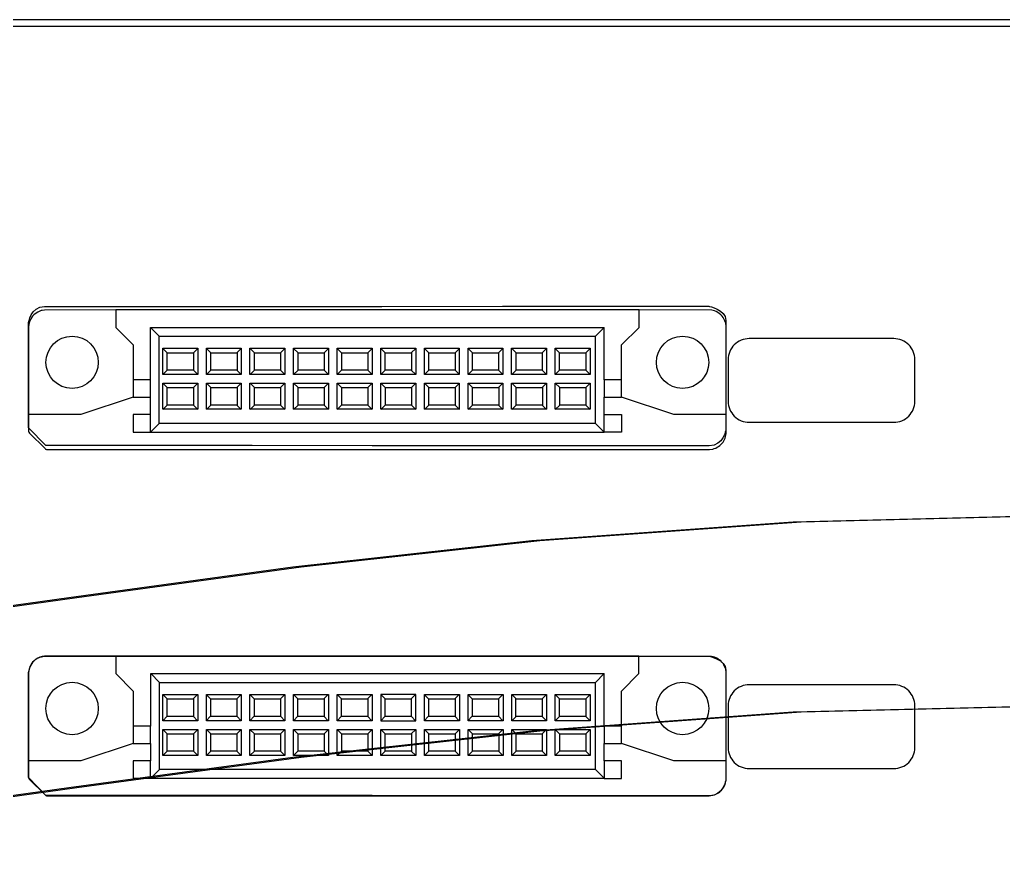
# Model space of a CAD drawing. Header units: metres. Extents: x 0 to 3575, y 0 to 842.
# Drawn here: x 2537 to 2592.3, y 508.3 to 556.1 of the extents above; entities that cross this region are included whole.
import ezdxf

# ---------------------------------------------------------------- set-up
doc = ezdxf.new("R2010")
doc.units = ezdxf.units.M
doc.layers.add('SCHEMATICS', color=7, linetype='Continuous')

msp = doc.modelspace()

# ---------------------------------------------------------------- linework, layer by layer
at = {"layer": 'SCHEMATICS', "color": 7}
for p, q in [((2637.861, 556.114), (2454.936, 556.114)), ((2458.3, 555.753), (2632.534, 555.753)), ((2537.729, 539.443), (2537.628, 539.295)), ((2537.801, 539.523), (2537.729, 539.443)), ((2537.879, 539.59), (2537.801, 539.523)), ((2538.027, 539.683), (2537.879, 539.59)), ((2538.146, 539.74), (2538.027, 539.683)), ((2538.207, 539.763), (2538.146, 539.74)), ((2538.267, 539.778), (2538.207, 539.763)), ((2538.405, 539.79), (2538.267, 539.778)), ((2542.409, 539.799), (2538.405, 539.79)), ((2571.836, 539.8), (2542.409, 539.8)), ((2542.409, 539.8), (2542.409, 538.817)), ((2571.836, 538.817), (2571.836, 539.8)), ((2575.922, 539.784), (2571.836, 539.799)), ((2576.009, 539.766), (2575.922, 539.784)), ((2576.088, 539.744), (2576.009, 539.766)), ((2576.171, 539.708), (2576.088, 539.744)), ((2576.264, 539.658), (2576.171, 539.708)), ((2576.352, 539.6), (2576.264, 539.658)), ((2576.435, 539.532), (2576.352, 539.6)), ((2576.505, 539.453), (2576.435, 539.532)), ((2576.562, 539.382), (2576.505, 539.453)), ((2576.609, 539.306), (2576.562, 539.382)), ((2537.503, 533.185), (2537.503, 539.056)), ((2537.52, 538.99), (2537.504, 538.849)), ((2537.504, 538.849), (2537.504, 533.919)), ((2537.555, 539.133), (2537.52, 538.99)), ((2537.585, 539.215), (2537.555, 539.133)), ((2537.628, 539.295), (2537.585, 539.215)), ((2576.667, 539.181), (2576.609, 539.306)), ((2576.712, 539.066), (2576.667, 539.181)), ((2576.724, 539.001), (2576.712, 539.066)), ((2576.732, 538.943), (2576.724, 539.001)), ((2576.739, 533.919), (2576.732, 538.943)), ((2542.409, 538.817), (2543.39, 537.839)), ((2544.365, 535.881), (2544.365, 538.818)), ((2544.856, 538.329), (2544.365, 538.818)), ((2544.365, 538.818), (2569.868, 538.818)), ((2544.856, 533.428), (2544.856, 538.329)), ((2544.856, 538.329), (2569.381, 538.329)), ((2569.381, 538.329), (2569.869, 538.818)), ((2569.381, 533.428), (2569.381, 538.329)), ((2569.879, 535.879), (2569.879, 538.816)), ((2570.855, 537.839), (2571.836, 538.817)), ((2543.39, 537.839), (2543.39, 535.88)), ((2570.855, 535.88), (2570.855, 537.839)), ((2586.171, 538.19), (2578.029, 538.19)), ((2545.301, 537.395), (2545.056, 537.644)), ((2545.303, 537.394), (2546.778, 537.394)), ((2545.303, 536.416), (2545.303, 537.394)), ((2546.775, 537.395), (2547.02, 537.644)), ((2546.778, 537.394), (2546.778, 536.416)), ((2547.753, 537.395), (2547.507, 537.644)), ((2547.755, 537.394), (2549.227, 537.394)), ((2547.755, 536.416), (2547.755, 537.394)), ((2549.225, 537.395), (2549.47, 537.644)), ((2549.227, 537.394), (2549.227, 536.416)), ((2550.205, 537.395), (2549.959, 537.644)), ((2550.207, 537.394), (2551.679, 537.394)), ((2550.207, 536.416), (2550.207, 537.394)), ((2551.677, 537.395), (2551.923, 537.644)), ((2551.679, 537.394), (2551.679, 536.416)), ((2552.658, 537.395), (2552.41, 537.644)), ((2552.659, 537.394), (2554.128, 537.394)), ((2552.659, 536.416), (2552.659, 537.394)), ((2554.126, 537.395), (2554.372, 537.644)), ((2554.128, 537.394), (2554.128, 536.416)), ((2555.112, 537.395), (2554.866, 537.644)), ((2555.113, 537.394), (2556.582, 537.394)), ((2555.113, 536.416), (2555.113, 537.394)), ((2556.581, 537.395), (2556.826, 537.644)), ((2556.582, 537.394), (2556.582, 536.416)), ((2557.563, 537.395), (2557.317, 537.644)), ((2557.564, 537.394), (2559.031, 537.394)), ((2557.564, 536.416), (2557.564, 537.394)), ((2559.03, 537.395), (2559.279, 537.644)), ((2559.031, 537.394), (2559.031, 536.416)), ((2560.015, 537.395), (2559.768, 537.644)), ((2560.017, 537.394), (2561.49, 537.394)), ((2560.017, 536.416), (2560.017, 537.394)), ((2561.489, 537.395), (2561.732, 537.644)), ((2561.49, 537.394), (2561.49, 536.416)), ((2562.465, 537.395), (2562.22, 537.644)), ((2562.466, 537.394), (2563.941, 537.394)), ((2562.466, 536.416), (2562.466, 537.394)), ((2563.939, 537.395), (2564.182, 537.644)), ((2563.941, 537.394), (2563.941, 536.416)), ((2564.922, 537.395), (2564.677, 537.644)), ((2564.92, 537.394), (2566.392, 537.394)), ((2564.92, 536.416), (2564.92, 537.394)), ((2566.392, 537.394), (2566.392, 536.416)), ((2566.393, 537.395), (2566.636, 537.644)), ((2567.373, 537.394), (2567.126, 537.643)), ((2567.373, 537.394), (2568.843, 537.394)), ((2567.373, 536.416), (2567.373, 537.394)), ((2568.843, 537.394), (2569.089, 537.643)), ((2568.843, 537.394), (2568.843, 536.416)), ((2576.851, 537.017), (2576.851, 534.665)), ((2587.346, 534.665), (2587.346, 537.017)), ((2545.056, 536.171), (2545.301, 536.417)), ((2546.778, 536.416), (2545.303, 536.416)), ((2546.775, 536.417), (2547.02, 536.171)), ((2547.507, 536.171), (2547.753, 536.417)), ((2549.227, 536.416), (2547.755, 536.416)), ((2549.225, 536.417), (2549.47, 536.171)), ((2549.959, 536.171), (2550.205, 536.417)), ((2551.679, 536.416), (2550.207, 536.416)), ((2551.677, 536.417), (2551.923, 536.171)), ((2552.41, 536.171), (2552.658, 536.417)), ((2554.128, 536.416), (2552.659, 536.416)), ((2554.126, 536.417), (2554.372, 536.171)), ((2554.866, 536.171), (2555.112, 536.417)), ((2556.582, 536.416), (2555.113, 536.416)), ((2556.581, 536.417), (2556.826, 536.171)), ((2557.317, 536.171), (2557.563, 536.417)), ((2559.031, 536.416), (2557.564, 536.416)), ((2559.03, 536.417), (2559.279, 536.171)), ((2559.768, 536.171), (2560.015, 536.417)), ((2561.49, 536.416), (2560.017, 536.416)), ((2561.489, 536.417), (2561.732, 536.171)), ((2562.22, 536.171), (2562.465, 536.417)), ((2563.941, 536.416), (2562.466, 536.416)), ((2563.939, 536.417), (2564.182, 536.171)), ((2564.677, 536.171), (2564.922, 536.417)), ((2566.392, 536.416), (2564.92, 536.416)), ((2566.393, 536.417), (2566.636, 536.171)), ((2567.125, 536.17), (2567.372, 536.416)), ((2568.843, 536.416), (2567.373, 536.416)), ((2568.843, 536.416), (2569.089, 536.17)), ((2545.3, 535.438), (2545.055, 535.684)), ((2546.774, 535.438), (2547.019, 535.684)), ((2547.752, 535.438), (2547.506, 535.684)), ((2549.224, 535.438), (2549.469, 535.684)), ((2550.205, 535.438), (2549.959, 535.684)), ((2551.677, 535.438), (2551.923, 535.684)), ((2552.658, 535.438), (2552.41, 535.684)), ((2554.126, 535.438), (2554.372, 535.684)), ((2555.112, 535.438), (2554.866, 535.684)), ((2556.581, 535.438), (2556.826, 535.684)), ((2557.564, 535.438), (2557.318, 535.684)), ((2559.031, 535.438), (2559.28, 535.684)), ((2560.017, 535.438), (2559.77, 535.684)), ((2561.491, 535.438), (2561.734, 535.684)), ((2562.468, 535.438), (2562.223, 535.684)), ((2563.942, 535.438), (2564.185, 535.684)), ((2564.922, 535.438), (2564.677, 535.684)), ((2566.393, 535.438), (2566.636, 535.684)), ((2567.374, 535.438), (2567.127, 535.684)), ((2568.845, 535.438), (2569.091, 535.684)), ((2545.303, 535.436), (2546.778, 535.436)), ((2545.303, 534.456), (2545.303, 535.436)), ((2546.778, 535.436), (2546.778, 534.456)), ((2547.756, 535.436), (2549.228, 535.436)), ((2547.756, 534.456), (2547.756, 535.436)), ((2549.228, 535.436), (2549.228, 534.456)), ((2550.209, 535.436), (2551.681, 535.436)), ((2550.209, 534.456), (2550.209, 535.436)), ((2551.681, 535.436), (2551.681, 534.456)), ((2552.662, 535.436), (2554.131, 535.436)), ((2552.662, 534.456), (2552.662, 535.436)), ((2554.131, 535.436), (2554.131, 534.456)), ((2555.117, 535.436), (2556.586, 535.436)), ((2555.117, 534.456), (2555.117, 535.436)), ((2556.586, 535.436), (2556.586, 534.456)), ((2557.569, 535.436), (2559.036, 535.436)), ((2557.569, 534.456), (2557.569, 535.436)), ((2559.036, 535.436), (2559.036, 534.456)), ((2560.022, 535.436), (2561.495, 535.436)), ((2560.022, 534.456), (2560.022, 535.436)), ((2561.495, 535.436), (2561.495, 534.456)), ((2562.472, 535.436), (2563.947, 535.436)), ((2562.472, 534.456), (2562.472, 535.436)), ((2563.947, 535.436), (2563.947, 534.456)), ((2564.927, 535.436), (2566.399, 535.436)), ((2564.927, 534.456), (2564.927, 535.436)), ((2566.399, 535.436), (2566.399, 534.456)), ((2567.38, 535.436), (2568.85, 535.436)), ((2567.38, 534.456), (2567.38, 535.436)), ((2568.85, 535.436), (2568.85, 534.456)), ((2543.39, 534.9), (2540.445, 533.919)), ((2544.365, 533.92), (2544.365, 534.901)), ((2545.055, 534.215), (2545.3, 534.458)), ((2546.778, 534.456), (2545.303, 534.456)), ((2546.774, 534.458), (2547.019, 534.215)), ((2547.506, 534.215), (2547.752, 534.458)), ((2549.228, 534.456), (2547.756, 534.456)), ((2549.224, 534.458), (2549.469, 534.215)), ((2549.959, 534.215), (2550.205, 534.458)), ((2551.681, 534.456), (2550.209, 534.456)), ((2551.677, 534.458), (2551.923, 534.215)), ((2552.41, 534.215), (2552.658, 534.458)), ((2554.131, 534.456), (2552.662, 534.456)), ((2554.126, 534.458), (2554.372, 534.215)), ((2554.866, 534.215), (2555.112, 534.458)), ((2556.586, 534.456), (2555.117, 534.456)), ((2556.581, 534.458), (2556.826, 534.215)), ((2557.318, 534.215), (2557.564, 534.458)), ((2559.036, 534.456), (2557.569, 534.456)), ((2559.031, 534.458), (2559.28, 534.215)), ((2559.77, 534.215), (2560.017, 534.458)), ((2561.495, 534.456), (2560.022, 534.456)), ((2561.491, 534.458), (2561.734, 534.215)), ((2562.223, 534.215), (2562.468, 534.458)), ((2563.947, 534.456), (2562.472, 534.456)), ((2563.942, 534.458), (2564.185, 534.215)), ((2564.677, 534.215), (2564.922, 534.458)), ((2566.399, 534.456), (2564.927, 534.456)), ((2566.393, 534.458), (2566.636, 534.215)), ((2567.127, 534.215), (2567.374, 534.458)), ((2568.85, 534.456), (2567.38, 534.456)), ((2568.845, 534.458), (2569.091, 534.215)), ((2569.879, 533.918), (2569.879, 534.899)), ((2573.798, 533.919), (2570.855, 534.9)), ((2540.445, 533.919), (2537.504, 533.919)), ((2537.504, 533.919), (2537.507, 532.975)), ((2569.868, 533.92), (2570.851, 533.92)), ((2569.879, 532.94), (2569.879, 533.918)), ((2570.851, 533.92), (2570.851, 532.942)), ((2576.74, 533.919), (2573.798, 533.919)), ((2576.736, 532.855), (2576.739, 533.919)), ((2544.856, 533.428), (2544.365, 532.942)), ((2569.381, 533.428), (2544.856, 533.428)), ((2569.381, 533.428), (2569.869, 532.942)), ((2578.029, 533.489), (2586.171, 533.489)), ((2538.477, 532.183), (2537.503, 533.185)), ((2537.507, 532.975), (2537.513, 532.956)), ((2537.513, 532.956), (2537.516, 532.947)), ((2537.516, 532.947), (2537.517, 532.941)), ((2537.517, 532.941), (2537.526, 532.926)), ((2537.526, 532.926), (2537.564, 532.882)), ((2537.564, 532.882), (2538.437, 532.006)), ((2544.365, 532.942), (2569.868, 532.942)), ((2570.851, 532.942), (2569.868, 532.942)), ((2576.706, 532.686), (2576.724, 532.771)), ((2576.724, 532.771), (2576.736, 532.855)), ((2576.312, 532.126), (2576.381, 532.182)), ((2576.381, 532.182), (2576.445, 532.237)), ((2576.445, 532.237), (2576.559, 532.369)), ((2576.559, 532.369), (2576.604, 532.443)), ((2576.604, 532.443), (2576.648, 532.516)), ((2576.648, 532.516), (2576.682, 532.597)), ((2576.682, 532.597), (2576.706, 532.686)), ((2538.437, 532.006), (2538.464, 531.982)), ((2538.464, 531.982), (2538.48, 531.973)), ((2538.48, 531.973), (2538.519, 531.961)), ((2538.519, 531.961), (2538.536, 531.96)), ((2538.536, 531.96), (2575.791, 531.96)), ((2575.791, 531.96), (2575.982, 531.982)), ((2575.982, 531.982), (2576.07, 532.012)), ((2576.07, 532.012), (2576.163, 532.041)), ((2576.163, 532.041), (2576.238, 532.083)), ((2576.238, 532.083), (2576.312, 532.126)), ((2537.798, 520.066), (2537.726, 519.987)), ((2537.876, 520.137), (2537.798, 520.066)), ((2538.024, 520.23), (2537.876, 520.137)), ((2538.143, 520.285), (2538.024, 520.23)), ((2538.204, 520.306), (2538.143, 520.285)), ((2538.264, 520.324), (2538.204, 520.306)), ((2538.402, 520.336), (2538.264, 520.324)), ((2542.406, 520.344), (2538.402, 520.336)), ((2571.833, 520.344), (2542.406, 520.344)), ((2542.406, 520.344), (2542.406, 519.366)), ((2571.833, 519.366), (2571.833, 520.344)), ((2575.919, 520.333), (2571.833, 520.344)), ((2576.006, 520.315), (2575.919, 520.333)), ((2576.085, 520.288), (2576.006, 520.315)), ((2576.168, 520.257), (2576.085, 520.288)), ((2576.261, 520.207), (2576.168, 520.257)), ((2576.349, 520.146), (2576.261, 520.207)), ((2576.432, 520.078), (2576.349, 520.146)), ((2576.502, 519.999), (2576.432, 520.078)), ((2537.517, 519.535), (2537.501, 519.39)), ((2537.552, 519.676), (2537.517, 519.535)), ((2537.582, 519.765), (2537.552, 519.676)), ((2537.625, 519.843), (2537.582, 519.765)), ((2537.726, 519.987), (2537.625, 519.843)), ((2576.559, 519.928), (2576.502, 519.999)), ((2576.606, 519.855), (2576.559, 519.928)), ((2576.664, 519.726), (2576.606, 519.855)), ((2576.709, 519.609), (2576.664, 519.726)), ((2576.721, 519.55), (2576.709, 519.609)), ((2576.729, 519.492), (2576.721, 519.55)), ((2576.736, 514.462), (2576.729, 519.492)), ((2537.501, 519.39), (2537.501, 514.462)), ((2537.503, 513.516), (2537.503, 519.39)), ((2542.406, 519.366), (2543.387, 518.385)), ((2544.373, 516.417), (2544.373, 519.365)), ((2544.864, 518.873), (2544.373, 519.365)), ((2544.373, 519.365), (2569.876, 519.365)), ((2569.389, 518.873), (2569.877, 519.365)), ((2569.876, 516.417), (2569.876, 519.365)), ((2570.852, 518.385), (2571.833, 519.366)), ((2543.387, 518.385), (2543.387, 516.418)), ((2544.864, 513.968), (2544.864, 518.873)), ((2544.864, 518.873), (2569.389, 518.873)), ((2569.389, 513.968), (2569.389, 518.873)), ((2570.852, 516.418), (2570.852, 518.385)), ((2586.171, 518.737), (2578.029, 518.737)), ((2545.291, 517.948), (2545.046, 518.191)), ((2545.3, 517.945), (2546.775, 517.945)), ((2545.3, 516.961), (2545.3, 517.945)), ((2546.765, 517.948), (2547.01, 518.191)), ((2546.775, 517.945), (2546.775, 516.961)), ((2547.743, 517.948), (2547.497, 518.191)), ((2547.752, 517.945), (2549.224, 517.945)), ((2547.752, 516.961), (2547.752, 517.945)), ((2549.215, 517.948), (2549.46, 518.191)), ((2549.224, 517.945), (2549.224, 516.961)), ((2550.195, 517.948), (2549.949, 518.191)), ((2550.204, 517.945), (2551.676, 517.945)), ((2550.204, 516.961), (2550.204, 517.945)), ((2551.667, 517.948), (2551.913, 518.191)), ((2551.676, 517.945), (2551.676, 516.961)), ((2552.648, 517.948), (2552.4, 518.191)), ((2552.656, 517.945), (2554.125, 517.945)), ((2552.656, 516.961), (2552.656, 517.945)), ((2554.116, 517.948), (2554.362, 518.191)), ((2554.125, 517.945), (2554.125, 516.961)), ((2555.102, 517.948), (2554.856, 518.191)), ((2555.11, 517.945), (2556.579, 517.945)), ((2555.11, 516.961), (2555.11, 517.945)), ((2556.571, 517.948), (2556.816, 518.191)), ((2556.579, 517.945), (2556.579, 516.961)), ((2557.553, 517.948), (2557.307, 518.191)), ((2559.277, 518.189), (2557.315, 518.189)), ((2557.315, 518.189), (2557.315, 516.717)), ((2557.561, 517.945), (2559.028, 517.945)), ((2557.561, 516.961), (2557.561, 517.945)), ((2559.02, 517.948), (2559.269, 518.191)), ((2559.028, 517.945), (2559.028, 516.961)), ((2559.284, 516.716), (2559.284, 518.188)), ((2560.005, 517.948), (2559.758, 518.191)), ((2560.014, 517.945), (2561.487, 517.945)), ((2560.014, 516.961), (2560.014, 517.945)), ((2561.479, 517.948), (2561.722, 518.191)), ((2561.487, 517.945), (2561.487, 516.961)), ((2562.455, 517.948), (2562.21, 518.191)), ((2562.463, 517.945), (2563.938, 517.945)), ((2562.463, 516.961), (2562.463, 517.945)), ((2563.929, 517.948), (2564.172, 518.191)), ((2563.938, 517.945), (2563.938, 516.961)), ((2564.919, 517.946), (2564.674, 518.189)), ((2564.917, 517.945), (2566.389, 517.945)), ((2564.917, 516.961), (2564.917, 517.945)), ((2566.389, 517.945), (2566.389, 516.961)), ((2566.39, 517.946), (2566.633, 518.189)), ((2567.37, 517.945), (2567.123, 518.188)), ((2567.37, 517.945), (2568.84, 517.945)), ((2567.37, 516.961), (2567.37, 517.945)), ((2568.84, 517.945), (2569.086, 518.188)), ((2568.84, 517.945), (2568.84, 516.961)), ((2576.851, 517.559), (2576.851, 515.204)), ((2587.346, 515.204), (2587.346, 517.559)), ((2545.046, 516.719), (2545.291, 516.964)), ((2546.775, 516.961), (2545.3, 516.961)), ((2546.765, 516.964), (2547.01, 516.719)), ((2547.497, 516.719), (2547.743, 516.964)), ((2549.224, 516.961), (2547.752, 516.961)), ((2549.215, 516.964), (2549.46, 516.719)), ((2549.949, 516.719), (2550.195, 516.964)), ((2551.676, 516.961), (2550.204, 516.961)), ((2551.667, 516.964), (2551.913, 516.719)), ((2552.4, 516.719), (2552.648, 516.964)), ((2554.125, 516.961), (2552.656, 516.961)), ((2554.116, 516.964), (2554.362, 516.719)), ((2554.856, 516.719), (2555.102, 516.964)), ((2556.579, 516.961), (2555.11, 516.961)), ((2556.571, 516.964), (2556.816, 516.719)), ((2557.307, 516.719), (2557.553, 516.964)), ((2557.315, 516.717), (2559.277, 516.717)), ((2559.028, 516.961), (2557.561, 516.961)), ((2559.02, 516.964), (2559.269, 516.719)), ((2559.758, 516.719), (2560.005, 516.964)), ((2561.487, 516.961), (2560.014, 516.961)), ((2561.479, 516.964), (2561.722, 516.719)), ((2562.21, 516.719), (2562.455, 516.964)), ((2563.938, 516.961), (2562.463, 516.961)), ((2563.929, 516.964), (2564.172, 516.719)), ((2564.674, 516.717), (2564.919, 516.962)), ((2566.389, 516.961), (2564.917, 516.961)), ((2566.39, 516.962), (2566.633, 516.717)), ((2567.122, 516.716), (2567.369, 516.961)), ((2568.84, 516.961), (2567.37, 516.961)), ((2568.84, 516.961), (2569.086, 516.716)), ((2545.297, 515.982), (2545.052, 516.225)), ((2546.771, 515.982), (2547.016, 516.225)), ((2547.749, 515.982), (2547.503, 516.225)), ((2549.221, 515.982), (2549.466, 516.225)), ((2550.202, 515.982), (2549.956, 516.225)), ((2551.674, 515.982), (2551.92, 516.225)), ((2552.655, 515.982), (2552.407, 516.225)), ((2554.123, 515.982), (2554.369, 516.225)), ((2555.109, 515.982), (2554.863, 516.225)), ((2556.578, 515.982), (2556.823, 516.225)), ((2557.561, 515.982), (2557.315, 516.225)), ((2559.028, 515.982), (2559.277, 516.225)), ((2560.014, 515.982), (2559.767, 516.225)), ((2561.488, 515.982), (2561.731, 516.225)), ((2562.465, 515.982), (2562.22, 516.225)), ((2563.939, 515.982), (2564.182, 516.225)), ((2564.919, 515.982), (2564.674, 516.225)), ((2566.39, 515.982), (2566.633, 516.225)), ((2567.371, 515.982), (2567.124, 516.225)), ((2568.842, 515.982), (2569.088, 516.225)), ((2545.3, 515.981), (2546.775, 515.981)), ((2545.3, 514.997), (2545.3, 515.981)), ((2546.775, 515.981), (2546.775, 514.997)), ((2547.753, 515.981), (2549.225, 515.981)), ((2547.753, 514.997), (2547.753, 515.981)), ((2549.225, 515.981), (2549.225, 514.997)), ((2550.206, 515.981), (2551.678, 515.981)), ((2550.206, 514.997), (2550.206, 515.981)), ((2551.678, 515.981), (2551.678, 514.997)), ((2552.659, 515.981), (2554.128, 515.981)), ((2552.659, 514.997), (2552.659, 515.981)), ((2554.128, 515.981), (2554.128, 514.997)), ((2555.114, 515.981), (2556.583, 515.981)), ((2555.114, 514.997), (2555.114, 515.981)), ((2556.583, 515.981), (2556.583, 514.997)), ((2557.566, 515.981), (2559.033, 515.981)), ((2557.566, 514.997), (2557.566, 515.981)), ((2559.033, 515.981), (2559.033, 514.997)), ((2560.019, 515.981), (2561.492, 515.981)), ((2560.019, 514.997), (2560.019, 515.981)), ((2561.492, 515.981), (2561.492, 514.997)), ((2562.469, 515.981), (2563.944, 515.981)), ((2562.469, 514.997), (2562.469, 515.981)), ((2563.944, 515.981), (2563.944, 514.997)), ((2564.924, 515.981), (2566.396, 515.981)), ((2564.924, 514.997), (2564.924, 515.981)), ((2566.396, 515.981), (2566.396, 514.997)), ((2567.377, 515.981), (2568.847, 515.981)), ((2567.377, 514.997), (2567.377, 515.981)), ((2568.847, 515.981), (2568.847, 514.997)), ((2543.387, 515.44), (2540.442, 514.462)), ((2544.373, 514.461), (2544.373, 515.439)), ((2569.876, 514.461), (2569.876, 515.439)), ((2573.795, 514.462), (2570.852, 515.44)), ((2545.052, 514.755), (2545.297, 514.998)), ((2546.775, 514.997), (2545.3, 514.997)), ((2546.771, 514.998), (2547.016, 514.755)), ((2547.503, 514.755), (2547.749, 514.998)), ((2549.225, 514.997), (2547.753, 514.997)), ((2549.221, 514.998), (2549.466, 514.755)), ((2549.956, 514.755), (2550.202, 514.998)), ((2551.678, 514.997), (2550.206, 514.997)), ((2551.674, 514.998), (2551.92, 514.755)), ((2552.407, 514.755), (2552.655, 514.998)), ((2554.128, 514.997), (2552.659, 514.997)), ((2554.123, 514.998), (2554.369, 514.755)), ((2554.863, 514.755), (2555.109, 514.998)), ((2556.583, 514.997), (2555.114, 514.997)), ((2556.578, 514.998), (2556.823, 514.755)), ((2557.315, 514.755), (2557.561, 514.998)), ((2559.033, 514.997), (2557.566, 514.997)), ((2559.028, 514.998), (2559.277, 514.755)), ((2559.767, 514.755), (2560.014, 514.998)), ((2561.492, 514.997), (2560.019, 514.997)), ((2561.488, 514.998), (2561.731, 514.755)), ((2562.22, 514.755), (2562.465, 514.998)), ((2563.944, 514.997), (2562.469, 514.997)), ((2563.939, 514.998), (2564.182, 514.755)), ((2564.674, 514.755), (2564.919, 514.998)), ((2566.396, 514.997), (2564.924, 514.997)), ((2566.39, 514.998), (2566.633, 514.755)), ((2567.124, 514.755), (2567.371, 514.998)), ((2568.847, 514.997), (2567.377, 514.997)), ((2568.842, 514.998), (2569.088, 514.755)), ((2540.442, 514.462), (2537.501, 514.462)), ((2537.501, 514.462), (2537.504, 513.515)), ((2544.864, 513.968), (2544.373, 513.479)), ((2569.389, 513.968), (2544.864, 513.968)), ((2569.389, 513.968), (2569.877, 513.479)), ((2576.737, 514.462), (2573.795, 514.462)), ((2576.733, 513.4), (2576.736, 514.462)), ((2578.029, 514.028), (2586.171, 514.028)), ((2538.477, 512.514), (2537.503, 513.516)), ((2537.504, 513.515), (2537.51, 513.494)), ((2537.51, 513.494), (2537.513, 513.488)), ((2537.513, 513.488), (2537.514, 513.482)), ((2537.514, 513.482), (2537.523, 513.461)), ((2537.523, 513.461), (2537.561, 513.421)), ((2537.561, 513.421), (2538.434, 512.545)), ((2544.373, 513.479), (2569.876, 513.479)), ((2576.721, 513.307), (2576.733, 513.4)), ((2576.442, 512.779), (2576.556, 512.908)), ((2576.556, 512.908), (2576.601, 512.981)), ((2576.601, 512.981), (2576.645, 513.058)), ((2576.645, 513.058), (2576.679, 513.137)), ((2576.679, 513.137), (2576.703, 513.221)), ((2576.703, 513.221), (2576.721, 513.307)), ((2538.434, 512.545), (2538.461, 512.524)), ((2538.461, 512.524), (2538.477, 512.513)), ((2538.477, 512.513), (2538.497, 512.507)), ((2538.497, 512.507), (2538.516, 512.501)), ((2538.516, 512.501), (2538.533, 512.501)), ((2538.533, 512.501), (2575.788, 512.498)), ((2575.788, 512.498), (2575.979, 512.524)), ((2575.979, 512.524), (2576.067, 512.548)), ((2576.067, 512.548), (2576.16, 512.584)), ((2576.16, 512.584), (2576.235, 512.621)), ((2576.235, 512.621), (2576.309, 512.668)), ((2576.309, 512.668), (2576.378, 512.72)), ((2576.378, 512.72), (2576.442, 512.779))]:
    msp.add_line(p, q, dxfattribs=at)
for points in [[(2537.503, 539.056), (2537.509, 539.097), (2537.531, 539.204), (2537.577, 539.355), (2537.654, 539.529), (2537.767, 539.702), (2537.925, 539.853), (2538.135, 539.96), (2538.402, 540.001)], [(2538.402, 540.001), (2540.236, 540.001), (2544.576, 540.002), (2550.572, 540.003), (2557.379, 540.004), (2564.149, 540.005), (2570.033, 540.006), (2574.186, 540.007), (2575.758, 540.007)], [(2575.758, 540.007), (2575.799, 539.999), (2575.907, 539.972), (2576.06, 539.922), (2576.236, 539.847), (2576.412, 539.742), (2576.567, 539.605), (2576.677, 539.43), (2576.721, 539.216)], [(2576.721, 539.216), (2576.723, 538.771), (2576.724, 537.99), (2576.725, 536.994), (2576.724, 535.906), (2576.723, 534.847), (2576.722, 533.94), (2576.721, 533.306), (2576.721, 533.068)], [(2538.483, 536.855), (2538.513, 537.152), (2538.599, 537.428), (2538.735, 537.678), (2538.915, 537.896), (2539.133, 538.076), (2539.383, 538.211), (2539.659, 538.297), (2539.956, 538.327)], [(2539.956, 538.327), (2540.252, 538.297), (2540.527, 538.211), (2540.777, 538.076), (2540.995, 537.896), (2541.174, 537.678), (2541.31, 537.428), (2541.396, 537.152), (2541.426, 536.855)], [(2572.816, 536.855), (2572.846, 537.152), (2572.931, 537.428), (2573.067, 537.678), (2573.246, 537.896), (2573.463, 538.076), (2573.713, 538.211), (2573.989, 538.297), (2574.285, 538.327)], [(2574.285, 538.327), (2574.582, 538.297), (2574.859, 538.211), (2575.11, 538.076), (2575.329, 537.896), (2575.509, 537.678), (2575.645, 537.428), (2575.731, 537.152), (2575.761, 536.855)], [(2577.195, 537.845), (2577.117, 537.759), (2577.048, 537.667), (2576.989, 537.569), (2576.94, 537.466), (2576.902, 537.358), (2576.874, 537.247), (2576.857, 537.133), (2576.851, 537.017)], [(2578.029, 538.19), (2577.912, 538.184), (2577.797, 538.167), (2577.686, 538.139), (2577.577, 538.101), (2577.474, 538.052), (2577.375, 537.993), (2577.282, 537.924), (2577.195, 537.845)], [(2587.002, 537.845), (2586.915, 537.924), (2586.822, 537.993), (2586.723, 538.052), (2586.619, 538.101), (2586.511, 538.139), (2586.4, 538.167), (2586.286, 538.184), (2586.171, 538.19)], [(2587.346, 537.017), (2587.34, 537.133), (2587.323, 537.247), (2587.295, 537.358), (2587.256, 537.466), (2587.207, 537.569), (2587.148, 537.667), (2587.08, 537.759), (2587.002, 537.845)], [(2547.015, 536.172), (2545.051, 536.172), (2545.051, 537.645), (2547.015, 537.645), (2547.015, 536.172)], [(2549.465, 536.172), (2547.503, 536.172), (2547.503, 537.645), (2549.465, 537.645), (2549.465, 536.172)], [(2551.919, 536.172), (2549.955, 536.172), (2549.955, 537.645), (2551.919, 537.645), (2551.919, 536.172)], [(2554.369, 536.172), (2552.407, 536.172), (2552.407, 537.645), (2554.369, 537.645), (2554.369, 536.172)], [(2556.822, 536.172), (2554.863, 536.172), (2554.863, 537.645), (2556.822, 537.645), (2556.822, 536.172)], [(2559.276, 536.172), (2557.314, 536.172), (2557.314, 537.645), (2559.276, 537.645), (2559.276, 536.172)], [(2561.729, 536.172), (2559.765, 536.172), (2559.765, 537.645), (2561.729, 537.645), (2561.729, 536.172)], [(2564.18, 536.172), (2562.218, 536.172), (2562.218, 537.645), (2564.18, 537.645), (2564.18, 536.172)], [(2566.631, 536.172), (2564.672, 536.172), (2564.672, 537.645), (2566.631, 537.645), (2566.631, 536.172)], [(2569.085, 536.172), (2567.121, 536.172), (2567.121, 537.645), (2569.085, 537.645), (2569.085, 536.172)], [(2539.956, 535.39), (2539.659, 535.42), (2539.383, 535.505), (2539.133, 535.64), (2538.915, 535.819), (2538.735, 536.036), (2538.599, 536.285), (2538.513, 536.56), (2538.483, 536.855)], [(2541.426, 536.855), (2541.396, 536.56), (2541.31, 536.285), (2541.174, 536.036), (2540.995, 535.819), (2540.777, 535.64), (2540.527, 535.505), (2540.252, 535.42), (2539.956, 535.39)], [(2574.285, 535.39), (2573.989, 535.42), (2573.713, 535.505), (2573.463, 535.64), (2573.246, 535.819), (2573.067, 536.036), (2572.931, 536.285), (2572.846, 536.56), (2572.816, 536.855)], [(2575.761, 536.855), (2575.731, 536.56), (2575.645, 536.285), (2575.509, 536.036), (2575.329, 535.819), (2575.11, 535.64), (2574.859, 535.505), (2574.582, 535.42), (2574.285, 535.39)], [(2544.365, 535.881), (2543.385, 535.881), (2543.385, 534.901), (2544.365, 534.901), (2544.365, 535.881)], [(2547.015, 534.216), (2545.051, 534.216), (2545.051, 535.685), (2547.015, 535.685), (2547.015, 534.216)], [(2549.465, 534.216), (2547.503, 534.216), (2547.503, 535.685), (2549.465, 535.685), (2549.465, 534.216)], [(2551.919, 534.216), (2549.955, 534.216), (2549.955, 535.685), (2551.919, 535.685), (2551.919, 534.216)], [(2554.369, 534.216), (2552.407, 534.216), (2552.407, 535.685), (2554.369, 535.685), (2554.369, 534.216)], [(2556.821, 534.216), (2554.862, 534.216), (2554.862, 535.685), (2556.821, 535.685), (2556.821, 534.216)], [(2559.276, 534.216), (2557.314, 534.216), (2557.314, 535.685), (2559.276, 535.685), (2559.276, 534.216)], [(2561.729, 534.216), (2559.765, 534.216), (2559.765, 535.685), (2561.729, 535.685), (2561.729, 534.216)], [(2564.18, 534.216), (2562.218, 534.216), (2562.218, 535.685), (2564.18, 535.685), (2564.18, 534.216)], [(2566.631, 534.216), (2564.672, 534.216), (2564.672, 535.685), (2566.631, 535.685), (2566.631, 534.216)], [(2569.085, 534.216), (2567.121, 534.216), (2567.121, 535.685), (2569.085, 535.685), (2569.085, 534.216)], [(2569.868, 534.901), (2570.851, 534.901), (2570.851, 535.881), (2569.868, 535.881), (2569.868, 534.901)], [(2576.851, 534.665), (2576.857, 534.549), (2576.874, 534.435), (2576.902, 534.323), (2576.94, 534.215), (2576.989, 534.111), (2577.048, 534.013), (2577.117, 533.92), (2577.195, 533.835)], [(2587.002, 533.835), (2587.08, 533.92), (2587.148, 534.013), (2587.207, 534.111), (2587.256, 534.215), (2587.295, 534.323), (2587.323, 534.435), (2587.34, 534.549), (2587.346, 534.665)], [(2544.365, 533.92), (2543.385, 533.92), (2543.385, 532.942), (2544.365, 532.942), (2544.365, 533.92)], [(2577.195, 533.835), (2577.282, 533.756), (2577.375, 533.687), (2577.474, 533.628), (2577.577, 533.578), (2577.686, 533.54), (2577.797, 533.512), (2577.912, 533.495), (2578.029, 533.489)], [(2586.171, 533.489), (2586.286, 533.495), (2586.4, 533.512), (2586.511, 533.54), (2586.619, 533.578), (2586.723, 533.628), (2586.822, 533.687), (2586.915, 533.756), (2587.002, 533.835)], [(2576.721, 533.068), (2576.713, 533.029), (2576.686, 532.927), (2576.634, 532.782), (2576.551, 532.617), (2576.431, 532.451), (2576.267, 532.306), (2576.055, 532.204), (2575.788, 532.165)], [(2575.788, 532.165), (2573.957, 532.166), (2569.624, 532.168), (2563.635, 532.171), (2556.835, 532.174), (2550.074, 532.177), (2544.195, 532.18), (2540.048, 532.182), (2538.477, 532.183)], [(2596.925, 528.281), (2580.5, 527.881), (2565.801, 526.828), (2552.374, 525.338), (2539.764, 523.63), (2527.517, 521.922), (2515.179, 520.432), (2502.297, 519.379), (2488.415, 518.979)], [(2597.384, 528.281), (2580.96, 527.881), (2566.261, 526.828), (2552.833, 525.338), (2540.223, 523.63), (2527.977, 521.922), (2515.639, 520.432), (2502.757, 519.379), (2488.876, 518.979)], [(2537.503, 519.39), (2537.509, 519.431), (2537.531, 519.538), (2537.577, 519.689), (2537.654, 519.863), (2537.767, 520.037), (2537.925, 520.188), (2538.135, 520.295), (2538.402, 520.336)], [(2538.402, 520.336), (2540.236, 520.336), (2544.576, 520.337), (2550.572, 520.339), (2557.379, 520.34), (2564.149, 520.341), (2570.033, 520.343), (2574.186, 520.344), (2575.758, 520.344)], [(2575.758, 520.344), (2575.799, 520.336), (2575.907, 520.309), (2576.06, 520.259), (2576.236, 520.183), (2576.412, 520.078), (2576.567, 519.94), (2576.677, 519.765), (2576.721, 519.55)], [(2576.721, 519.55), (2576.723, 519.105), (2576.724, 518.323), (2576.725, 517.327), (2576.724, 516.239), (2576.723, 515.18), (2576.722, 514.272), (2576.721, 513.638), (2576.721, 513.4)], [(2538.48, 517.402), (2538.51, 517.699), (2538.596, 517.976), (2538.732, 518.226), (2538.912, 518.444), (2539.13, 518.623), (2539.38, 518.759), (2539.656, 518.844), (2539.953, 518.874)], [(2539.953, 518.874), (2540.249, 518.844), (2540.524, 518.759), (2540.774, 518.623), (2540.992, 518.444), (2541.171, 518.226), (2541.307, 517.976), (2541.393, 517.699), (2541.423, 517.402)], [(2572.813, 517.402), (2572.843, 517.699), (2572.928, 517.976), (2573.064, 518.226), (2573.243, 518.444), (2573.46, 518.623), (2573.71, 518.759), (2573.986, 518.844), (2574.282, 518.874)], [(2574.282, 518.874), (2574.579, 518.844), (2574.856, 518.759), (2575.107, 518.623), (2575.326, 518.444), (2575.506, 518.226), (2575.642, 517.976), (2575.728, 517.699), (2575.758, 517.402)], [(2577.195, 518.395), (2577.117, 518.307), (2577.048, 518.213), (2576.989, 518.114), (2576.94, 518.01), (2576.902, 517.902), (2576.874, 517.79), (2576.857, 517.676), (2576.851, 517.559)], [(2578.029, 518.737), (2577.912, 518.731), (2577.797, 518.714), (2577.686, 518.687), (2577.577, 518.648), (2577.474, 518.6), (2577.375, 518.541), (2577.282, 518.473), (2577.195, 518.395)], [(2587.002, 518.395), (2586.915, 518.473), (2586.822, 518.541), (2586.723, 518.6), (2586.619, 518.648), (2586.511, 518.687), (2586.4, 518.714), (2586.286, 518.731), (2586.171, 518.737)], [(2587.346, 517.559), (2587.34, 517.676), (2587.323, 517.79), (2587.295, 517.902), (2587.256, 518.01), (2587.207, 518.114), (2587.148, 518.213), (2587.08, 518.307), (2587.002, 518.395)], [(2547.016, 516.717), (2545.052, 516.717), (2545.052, 518.189), (2547.016, 518.189), (2547.016, 516.717)], [(2549.466, 516.717), (2547.504, 516.717), (2547.504, 518.189), (2549.466, 518.189), (2549.466, 516.717)], [(2551.92, 516.717), (2549.956, 516.717), (2549.956, 518.189), (2551.92, 518.189), (2551.92, 516.717)], [(2554.37, 516.717), (2552.408, 516.717), (2552.408, 518.189), (2554.37, 518.189), (2554.37, 516.717)], [(2556.823, 516.717), (2554.864, 516.717), (2554.864, 518.189), (2556.823, 518.189), (2556.823, 516.717)], [(2561.737, 516.716), (2559.773, 516.716), (2559.773, 518.188), (2561.737, 518.188), (2561.737, 516.716)], [(2564.188, 516.716), (2562.226, 516.716), (2562.226, 518.188), (2564.188, 518.188), (2564.188, 516.716)], [(2566.639, 516.716), (2564.68, 516.716), (2564.68, 518.188), (2566.639, 518.188), (2566.639, 516.716)], [(2569.086, 516.717), (2567.122, 516.717), (2567.122, 518.189), (2569.086, 518.189), (2569.086, 516.717)], [(2488.414, 508.31), (2502.296, 508.71), (2515.179, 509.763), (2527.517, 511.252), (2539.764, 512.96), (2552.373, 514.667), (2565.801, 516.156), (2580.5, 517.209), (2596.924, 517.609)], [(2488.876, 508.309), (2502.757, 508.709), (2515.639, 509.762), (2527.977, 511.251), (2540.223, 512.959), (2552.833, 514.666), (2566.261, 516.155), (2580.96, 517.208), (2597.384, 517.608)], [(2539.953, 515.932), (2539.656, 515.962), (2539.38, 516.047), (2539.13, 516.182), (2538.912, 516.362), (2538.732, 516.579), (2538.596, 516.829), (2538.51, 517.105), (2538.48, 517.402)], [(2541.423, 517.402), (2541.393, 517.105), (2541.307, 516.829), (2541.171, 516.579), (2540.992, 516.362), (2540.774, 516.182), (2540.524, 516.047), (2540.249, 515.962), (2539.953, 515.932)], [(2574.282, 515.932), (2573.986, 515.962), (2573.71, 516.047), (2573.46, 516.182), (2573.243, 516.362), (2573.064, 516.579), (2572.928, 516.829), (2572.843, 517.105), (2572.813, 517.402)], [(2575.758, 517.402), (2575.728, 517.105), (2575.642, 516.829), (2575.506, 516.579), (2575.326, 516.362), (2575.107, 516.182), (2574.856, 516.047), (2574.579, 515.962), (2574.282, 515.932)], [(2544.366, 516.419), (2543.386, 516.419), (2543.386, 515.441), (2544.366, 515.441), (2544.366, 516.419)], [(2547.016, 514.755), (2545.052, 514.755), (2545.052, 516.225), (2547.016, 516.225), (2547.016, 514.755)], [(2549.466, 514.755), (2547.504, 514.755), (2547.504, 516.225), (2549.466, 516.225), (2549.466, 514.755)], [(2551.92, 514.755), (2549.956, 514.755), (2549.956, 516.225), (2551.92, 516.225), (2551.92, 514.755)], [(2554.37, 514.755), (2552.408, 514.755), (2552.408, 516.225), (2554.37, 516.225), (2554.37, 514.755)], [(2556.822, 514.755), (2554.863, 514.755), (2554.863, 516.225), (2556.822, 516.225), (2556.822, 514.755)], [(2559.284, 514.754), (2557.322, 514.754), (2557.322, 516.224), (2559.284, 516.224), (2559.284, 514.754)], [(2561.737, 514.754), (2559.773, 514.754), (2559.773, 516.224), (2561.737, 516.224), (2561.737, 514.754)], [(2564.188, 514.754), (2562.226, 514.754), (2562.226, 516.224), (2564.188, 516.224), (2564.188, 514.754)], [(2566.639, 514.754), (2564.68, 514.754), (2564.68, 516.224), (2566.639, 516.224), (2566.639, 514.754)], [(2569.093, 514.754), (2567.129, 514.754), (2567.129, 516.224), (2569.093, 516.224), (2569.093, 514.754)], [(2569.876, 515.439), (2570.859, 515.439), (2570.859, 516.417), (2569.876, 516.417), (2569.876, 515.439)], [(2576.851, 515.204), (2576.857, 515.089), (2576.874, 514.976), (2576.902, 514.864), (2576.94, 514.756), (2576.989, 514.651), (2577.048, 514.552), (2577.117, 514.459), (2577.195, 514.372)], [(2587.002, 514.372), (2587.08, 514.459), (2587.148, 514.552), (2587.207, 514.651), (2587.256, 514.756), (2587.295, 514.864), (2587.323, 514.976), (2587.34, 515.089), (2587.346, 515.204)], [(2544.366, 514.463), (2543.386, 514.463), (2543.386, 513.48), (2544.366, 513.48), (2544.366, 514.463)], [(2569.876, 513.478), (2570.859, 513.478), (2570.859, 514.461), (2569.876, 514.461), (2569.876, 513.478)], [(2577.195, 514.372), (2577.282, 514.295), (2577.375, 514.226), (2577.474, 514.167), (2577.577, 514.118), (2577.686, 514.079), (2577.797, 514.051), (2577.912, 514.034), (2578.029, 514.028)], [(2586.171, 514.028), (2586.286, 514.034), (2586.4, 514.051), (2586.511, 514.079), (2586.619, 514.118), (2586.723, 514.167), (2586.822, 514.226), (2586.915, 514.295), (2587.002, 514.372)], [(2576.721, 513.4), (2576.713, 513.361), (2576.686, 513.259), (2576.634, 513.115), (2576.551, 512.949), (2576.431, 512.784), (2576.267, 512.64), (2576.055, 512.538), (2575.788, 512.499)], [(2575.788, 512.499), (2573.957, 512.5), (2569.624, 512.501), (2563.635, 512.504), (2556.835, 512.507), (2550.074, 512.509), (2544.195, 512.512), (2540.048, 512.513), (2538.477, 512.514)]]:
    msp.add_lwpolyline(points, dxfattribs=at)

doc.saveas('drawing.dxf')
